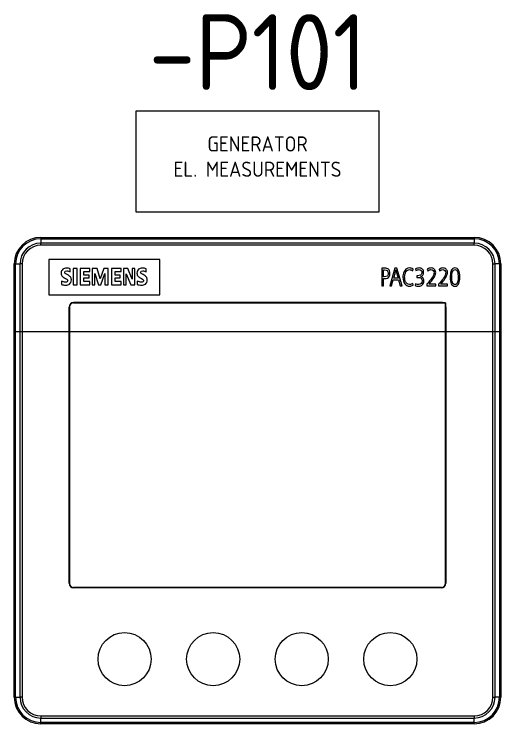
# Model space of a CAD drawing. Header units: millimetres. Extents: x 42168 to 50458, y 36014 to 39431.
# Drawn here: x 43283.5 to 43379.6, y 38131.5 to 38271.8 of the extents above; entities that cross this region are included whole.
import ezdxf

# ---------------------------------------------------------------- set-up
doc = ezdxf.new("R2010")
doc.units = ezdxf.units.MM
doc.layers.add('000-PI-Oprema', color=30, linetype='Continuous', lineweight=5)
doc.layers.add('000-PI_TEXT', color=7, linetype='Continuous')
doc.styles.add('PI0', font='isocpeur.ttf', dxfattribs={"width": 0.9})

# ---------------------------------------------------------------- blocks, each defined once
blk = doc.blocks.new('7KM3220-1BA01-1EA0 PAC3220')
at = {"layer": '000-PI-Oprema'}
for p, q in [((43388.04, 38073.42), (43473.64, 38073.42)), ((43388.04, 38073.42), (43388.04, 38073.16)), ((43388.04, 38073.16), (43473.64, 38073.16)), ((43388.04, 38073.16), (43388.04, 38072.28)), ((43473.64, 38073.42), (43473.64, 38073.16)), ((43473.64, 38073.16), (43473.64, 38072.28)), ((43473.64, 38072.28), (43388.04, 38072.28)), ((43388.04, 38071.87), (43388.04, 38072.28)), ((43473.64, 38071.87), (43388.04, 38071.87)), ((43473.64, 38071.87), (43473.64, 38072.28)), ((43389.59, 38069.04), (43389.59, 38062.04)), ((43411.56, 38069.04), (43389.59, 38069.04)), ((43411.56, 38062.04), (43411.56, 38069.04)), ((43382.77, 38068.16), (43383.04, 38068.16)), ((43382.77, 37982.53), (43382.77, 38068.16)), ((43383.04, 38068.16), (43383.91, 38068.16)), ((43383.04, 37982.53), (43383.04, 38068.16)), ((43384.33, 38068.16), (43383.91, 38068.16)), ((43383.91, 38068.16), (43383.91, 37982.53)), ((43384.33, 38068.16), (43384.33, 37982.53)), ((43477.35, 38068.16), (43477.76, 38068.16)), ((43477.35, 37982.53), (43477.35, 38068.16)), ((43478.64, 38068.16), (43477.76, 38068.16)), ((43477.76, 37982.53), (43477.76, 38068.16)), ((43478.9, 38068.16), (43478.64, 38068.16)), ((43478.64, 38068.16), (43478.64, 37982.53)), ((43478.9, 38068.16), (43478.9, 37982.53)), ((43393.86, 38066.6), (43393.86, 38067.23)), ((43395.2, 38067.29), (43394.45, 38067.29)), ((43394.45, 38067.29), (43394.45, 38064.04)), ((43395.2, 38064.04), (43395.2, 38067.29)), ((43395.83, 38067.29), (43395.83, 38064.04)), ((43397.71, 38067.29), (43395.83, 38067.29)), ((43396.55, 38066.7), (43397.71, 38066.7)), ((43396.55, 38065.97), (43396.55, 38066.7)), ((43397.71, 38066.7), (43397.71, 38067.29)), ((43398.19, 38067.29), (43398.19, 38064.04)), ((43399.14, 38067.29), (43398.19, 38067.29)), ((43398.71, 38064.04), (43398.71, 38066.26)), ((43398.71, 38066.26), (43399.44, 38064.01)), ((43399.78, 38065.26), (43399.14, 38067.29)), ((43400.46, 38067.29), (43399.78, 38065.26)), ((43399.9, 38064.01), (43400.65, 38066.26)), ((43401.36, 38067.29), (43400.46, 38067.29)), ((43400.65, 38066.26), (43400.65, 38064.04)), ((43401.36, 38064.04), (43401.36, 38067.29)), ((43401.99, 38067.29), (43401.99, 38064.04)), ((43403.88, 38067.29), (43401.99, 38067.29)), ((43402.72, 38065.97), (43402.72, 38066.7)), ((43402.72, 38066.7), (43403.88, 38066.7)), ((43403.88, 38066.7), (43403.88, 38067.29)), ((43405.2, 38067.29), (43404.35, 38067.29)), ((43404.35, 38067.29), (43404.35, 38064.04)), ((43404.87, 38064.04), (43404.87, 38066.19)), ((43404.87, 38066.19), (43405.79, 38064.04)), ((43406.09, 38065.18), (43405.2, 38067.29)), ((43406.09, 38067.29), (43406.09, 38065.18)), ((43406.61, 38067.29), (43406.09, 38067.29)), ((43406.61, 38064.04), (43406.61, 38067.29)), ((43408.85, 38066.6), (43408.85, 38067.23)), ((43455.42, 38067.32), (43455.42, 38063.82)), ((43455.74, 38065.63), (43455.74, 38066.99)), ((43457.98, 38067.32), (43456.99, 38063.82)), ((43458.39, 38067.32), (43457.98, 38067.32)), ((43458.36, 38066.3), (43458.6, 38065.38)), ((43459.39, 38063.82), (43458.39, 38067.32)), ((43461.5, 38066.83), (43461.6, 38067.15)), ((43462.06, 38067.2), (43462.12, 38066.88)), ((43464.38, 38067.13), (43464.46, 38066.79)), ((43466.7, 38067.13), (43466.78, 38066.79)), ((43392.1, 38064.75), (43392.1, 38064.1)), ((43397.56, 38065.97), (43396.55, 38065.97)), ((43396.55, 38064.67), (43396.55, 38065.43)), ((43396.55, 38065.43), (43397.56, 38065.43)), ((43397.74, 38064.67), (43396.55, 38064.67)), ((43397.56, 38065.43), (43397.56, 38065.97)), ((43397.74, 38064.04), (43397.74, 38064.67)), ((43403.73, 38065.97), (43402.72, 38065.97)), ((43402.72, 38064.67), (43402.72, 38065.43)), ((43402.72, 38065.43), (43403.73, 38065.43)), ((43403.9, 38064.67), (43402.72, 38064.67)), ((43403.73, 38065.43), (43403.73, 38065.97)), ((43403.9, 38064.04), (43403.9, 38064.67)), ((43407.09, 38064.75), (43407.09, 38064.1)), ((43455.87, 38065.63), (43455.74, 38065.63)), ((43455.74, 38063.82), (43455.74, 38065.3)), ((43457.32, 38063.82), (43457.66, 38065.05)), ((43457.66, 38065.05), (43458.7, 38065.05)), ((43458.6, 38065.38), (43457.76, 38065.38)), ((43458.7, 38065.05), (43459.04, 38063.82)), ((43462.33, 38065.83), (43462.33, 38065.5)), ((43394.45, 38064.04), (43395.2, 38064.04)), ((43395.83, 38064.04), (43397.74, 38064.04)), ((43398.19, 38064.04), (43398.71, 38064.04)), ((43399.44, 38064.01), (43399.9, 38064.01)), ((43400.65, 38064.04), (43401.36, 38064.04)), ((43401.99, 38064.04), (43403.9, 38064.04)), ((43404.35, 38064.04), (43404.87, 38064.04)), ((43405.79, 38064.04), (43406.61, 38064.04)), ((43455.42, 38063.82), (43455.74, 38063.82)), ((43456.99, 38063.82), (43457.32, 38063.82)), ((43459.04, 38063.82), (43459.39, 38063.82)), ((43461.62, 38063.97), (43461.54, 38064.29)), ((43462.04, 38064.26), (43461.96, 38063.93)), ((43464.3, 38064.17), (43464.3, 38063.82)), ((43464.3, 38063.82), (43466.06, 38063.82)), ((43466.06, 38064.15), (43464.69, 38064.15)), ((43466.06, 38063.82), (43466.06, 38064.15)), ((43466.62, 38064.17), (43466.62, 38063.82)), ((43466.62, 38063.82), (43468.38, 38063.82)), ((43468.38, 38064.15), (43467.01, 38064.15)), ((43468.38, 38063.82), (43468.38, 38064.15)), ((43389.59, 38062.04), (43411.56, 38062.04)), ((43467.37, 38060.52), (43394.5, 38060.52)), ((43394.51, 38060.51), (43394.51, 38060.52)), ((43394.51, 38060.51), (43467.96, 38060.51)), ((43394.53, 38060.55), (43467.13, 38060.55)), ((43467.96, 38060.51), (43467.37, 38060.51)), ((43467.96, 38060), (43467.96, 38060.51)), ((43467.96, 38060.51), (43467.96, 38060.51)), ((43467.96, 38060.51), (43467.96, 38004.99)), ((43393.63, 38005.05), (43393.63, 38059.65)), ((43393.7, 38059.72), (43393.71, 38059.71)), ((43393.7, 38059.72), (43393.7, 38004.98)), ((43393.71, 38004.98), (43393.71, 38059.71)), ((43467.96, 38004.98), (43467.96, 38060)), ((43468.03, 38059.65), (43468.03, 38005.05)), ((43393.71, 38004.98), (43393.7, 38004.98)), ((43467.96, 38004.98), (43467.96, 38004.98)), ((43394.51, 38004.18), (43394.51, 38004.19)), ((43467.16, 38004.19), (43394.51, 38004.19)), ((43394.51, 38004.18), (43467.16, 38004.18)), ((43467.13, 38004.15), (43394.53, 38004.15)), ((43467.16, 38004.19), (43467.16, 38004.18)), ((43382.77, 37982.53), (43383.04, 37982.53)), ((43383.04, 37982.53), (43383.91, 37982.53)), ((43384.33, 37982.53), (43383.91, 37982.53)), ((43477.35, 37982.53), (43477.76, 37982.53)), ((43478.64, 37982.53), (43477.76, 37982.53)), ((43478.9, 37982.53), (43478.64, 37982.53)), ((43388.04, 37978.82), (43388.04, 37978.4)), ((43388.04, 37978.82), (43473.64, 37978.82)), ((43388.04, 37977.53), (43388.04, 37978.4)), ((43388.04, 37978.4), (43473.64, 37978.4)), ((43473.64, 37978.82), (43473.64, 37978.4)), ((43473.64, 37977.53), (43473.64, 37978.4)), ((43388.04, 37977.26), (43388.04, 37977.53)), ((43473.64, 37977.53), (43388.04, 37977.53)), ((43473.64, 37977.26), (43388.04, 37977.26)), ((43473.64, 37977.26), (43473.64, 37977.53))]:
    blk.add_line(p, q, dxfattribs=at)
for centre in [(43404.58, 37990.05), (43422.08, 37990.05), (43439.58, 37990.05), (43457.08, 37990.05)]:
    blk.add_circle(centre, 5.25, dxfattribs=at)
for centre, radius, start, end in [((43388.04, 38068.16), 5.27, 90, 180), ((43388.04, 38068.16), 5, 90, 180), ((43473.64, 38068.16), 5.27, 0, 90), ((43473.64, 38068.16), 5, 0, 90), ((43388.04, 38068.16), 4.12, 90, 180), ((43388.04, 38068.16), 3.71, 90, 180), ((43473.64, 38068.16), 4.12, 0, 90), ((43473.64, 38068.16), 3.71, 0, 90), ((43394.53, 38059.65), 0.9, 90, 180), ((43467.13, 38059.65), 0.9, 74.5292, 90), ((43467.13, 38059.65), 0.9, 0, 23.1741), ((43394.53, 38005.05), 0.9, 180, 270), ((43467.13, 38005.05), 0.9, 270, 0), ((43388.04, 37982.53), 5.27, 180, 270), ((43388.04, 37982.53), 5, 180, 270), ((43388.04, 37982.53), 4.12, 180, 270), ((43388.04, 37982.53), 3.71, 180, 270), ((43473.64, 37982.53), 5.27, 270, 0), ((43473.64, 37982.53), 5, 270, 0), ((43473.64, 37982.53), 4.12, 270, 0), ((43473.64, 37982.53), 3.71, 270, 0)]:
    blk.add_arc(centre, radius, start, end, dxfattribs=at)
for centre, major_axis, start_param, end_param in [((43394.5, 38059.72), (-0.566, 0.566), 5.497939, 7.068431), ((43394.51, 38059.71), (-0.566, 0.566), 5.49968, 7.068444), ((43394.5, 38004.98), (-0.566, -0.566), 5.497939, 7.070176), ((43394.51, 38004.99), (-0.566, -0.566), 5.499681, 7.068443), ((43467.16, 38004.99), (0.566, -0.566), 5.499681, 7.068443), ((43467.16, 38004.98), (0.566, -0.566), 5.497939, 7.070176)]:
    blk.add_ellipse(centre, major_axis=major_axis, ratio=0.999695, start_param=start_param, end_param=end_param, dxfattribs=at)
for points, knots in [([(43393.86, 38067.23), (43393.63, 38067.31), (43393.38, 38067.35), (43392.8, 38067.35), (43392.55, 38067.27), (43392.15, 38066.94), (43392.05, 38066.68), (43392.05, 38066.08), (43392.13, 38065.86), (43392.38, 38065.59), (43392.6, 38065.45), (43393.11, 38065.19), (43393.22, 38065.12), (43393.27, 38065.06)], [0, 0, 0, 0, 0.170528, 0.170528, 0.384031, 0.384031, 0.622395, 0.622395, 0.814189, 0.814189, 0.931637, 0.931637, 1, 1, 1, 1]), ([(43392.1, 38064.1), (43392.36, 38064.02), (43392.63, 38063.98), (43393.25, 38063.98), (43393.5, 38064.05), (43393.94, 38064.37), (43394.07, 38064.65), (43394.07, 38065.27), (43394.01, 38065.47), (43393.79, 38065.75), (43393.57, 38065.9), (43393.03, 38066.19), (43392.9, 38066.27), (43392.79, 38066.36), (43392.76, 38066.42), (43392.76, 38066.69), (43392.9, 38066.79), (43393.37, 38066.79), (43393.6, 38066.72), (43393.86, 38066.6)], [0, 0, 0, 0, 0.109176, 0.109176, 0.226673, 0.226673, 0.378075, 0.378075, 0.477269, 0.477269, 0.563849, 0.563849, 0.621034, 0.621034, 0.690812, 0.690812, 0.868002, 0.868002, 1, 1, 1, 1]), ([(43408.85, 38067.23), (43408.61, 38067.31), (43408.36, 38067.35), (43407.79, 38067.35), (43407.53, 38067.27), (43407.14, 38066.94), (43407.03, 38066.68), (43407.03, 38066.08), (43407.11, 38065.86), (43407.37, 38065.59), (43407.58, 38065.46), (43408.09, 38065.19), (43408.21, 38065.12), (43408.26, 38065.06)], [0, 0, 0, 0, 0.172102, 0.172102, 0.387113, 0.387113, 0.626134, 0.626134, 0.818457, 0.818457, 0.934139, 0.934139, 1, 1, 1, 1]), ([(43407.09, 38064.1), (43407.34, 38064.02), (43407.62, 38063.98), (43408.23, 38063.98), (43408.49, 38064.05), (43408.93, 38064.37), (43409.05, 38064.65), (43409.05, 38065.27), (43408.99, 38065.47), (43408.77, 38065.75), (43408.55, 38065.9), (43408.01, 38066.19), (43407.88, 38066.27), (43407.77, 38066.36), (43407.74, 38066.42), (43407.74, 38066.69), (43407.88, 38066.79), (43408.36, 38066.79), (43408.59, 38066.72), (43408.85, 38066.6)], [0, 0, 0, 0, 0.111908, 0.111908, 0.232344, 0.232344, 0.386262, 0.386262, 0.487105, 0.487105, 0.575124, 0.575124, 0.633259, 0.633259, 0.701084, 0.701084, 0.871402, 0.871402, 1, 1, 1, 1]), ([(43456.85, 38065.68), (43456.96, 38065.84), (43457.01, 38066.05), (43457.01, 38066.68), (43456.9, 38066.96), (43456.54, 38067.26), (43456.29, 38067.32), (43455.78, 38067.32), (43455.6, 38067.32), (43455.42, 38067.32)], [0, 0, 0, 0, 0.239034, 0.239034, 0.603781, 0.603781, 0.861938, 0.861938, 1, 1, 1, 1]), ([(43455.74, 38066.99), (43455.8, 38066.99), (43455.86, 38066.99), (43456.18, 38066.99), (43456.37, 38066.94), (43456.47, 38066.85)], [0, 0, 0, 0, 0.190184, 0.190184, 1, 1, 1, 1]), ([(43456.47, 38066.85), (43456.53, 38066.8), (43456.58, 38066.72), (43456.65, 38066.53), (43456.67, 38066.42), (43456.67, 38066.02), (43456.59, 38065.83), (43456.33, 38065.67), (43456.14, 38065.63), (43455.87, 38065.63)], [0, 0, 0, 0, 0.164269, 0.164269, 0.329919, 0.329919, 0.72075, 0.72075, 1, 1, 1, 1]), ([(43457.76, 38065.38), (43457.84, 38065.69), (43457.93, 38065.99), (43458.08, 38066.55), (43458.14, 38066.78), (43458.18, 38066.98)], [0, 0, 0, 0, 0.548869, 0.548869, 1, 1, 1, 1]), ([(43461.6, 38067.15), (43461.35, 38067.3), (43461.1, 38067.37), (43460.65, 38067.37), (43460.46, 38067.32), (43460.06, 38067.09), (43459.88, 38066.86), (43459.63, 38066.25), (43459.57, 38065.92), (43459.57, 38065), (43459.69, 38064.57), (43460.18, 38063.93), (43460.49, 38063.77), (43461.1, 38063.77), (43461.35, 38063.84), (43461.62, 38063.97)], [0, 0, 0, 0, 0.124789, 0.124789, 0.231372, 0.231372, 0.380026, 0.380026, 0.514642, 0.514642, 0.708902, 0.708902, 0.889968, 0.889968, 1, 1, 1, 1]), ([(43461.54, 38064.29), (43461.31, 38064.17), (43461.09, 38064.11), (43460.68, 38064.11), (43460.51, 38064.16), (43460.23, 38064.39), (43460.11, 38064.55), (43459.95, 38065), (43459.91, 38065.26), (43459.91, 38065.95), (43459.99, 38066.31), (43460.32, 38066.89), (43460.55, 38067.04), (43461.06, 38067.04), (43461.27, 38066.97), (43461.5, 38066.83)], [0, 0, 0, 0, 0.136526, 0.136526, 0.257422, 0.257422, 0.378319, 0.378319, 0.507094, 0.507094, 0.69498, 0.69498, 0.881306, 0.881306, 1, 1, 1, 1]), ([(43463.03, 38065.67), (43463.23, 38065.72), (43463.39, 38065.82), (43463.6, 38066.12), (43463.66, 38066.31), (43463.66, 38066.78), (43463.59, 38066.98), (43463.28, 38067.29), (43463.06, 38067.37), (43462.55, 38067.37), (43462.3, 38067.32), (43462.06, 38067.2)], [0, 0, 0, 0, 0.189028, 0.189028, 0.37761, 0.37761, 0.581585, 0.581585, 0.804541, 0.804541, 1, 1, 1, 1]), ([(43462.12, 38066.88), (43462.35, 38066.99), (43462.56, 38067.05), (43462.94, 38067.05), (43463.08, 38067), (43463.18, 38066.9)], [0, 0, 0, 0, 0.516899, 0.516899, 1, 1, 1, 1]), ([(43463.18, 38066.9), (43463.28, 38066.8), (43463.33, 38066.66), (43463.33, 38066.27), (43463.24, 38066.1), (43462.91, 38065.87), (43462.73, 38065.82), (43462.44, 38065.82), (43462.39, 38065.83), (43462.33, 38065.83)], [0, 0, 0, 0, 0.275014, 0.275014, 0.646282, 0.646282, 0.929984, 0.929984, 1, 1, 1, 1]), ([(43464.46, 38066.79), (43464.68, 38066.96), (43464.9, 38067.05), (43465.29, 38067.05), (43465.44, 38066.99), (43465.66, 38066.76), (43465.71, 38066.62), (43465.71, 38066.28), (43465.67, 38066.11), (43465.52, 38065.76), (43465.4, 38065.55), (43465.03, 38065.03), (43464.72, 38064.65), (43464.3, 38064.17)], [0, 0, 0, 0, 0.204667, 0.204667, 0.381425, 0.381425, 0.54064, 0.54064, 0.686447, 0.686447, 0.832036, 0.832036, 1, 1, 1, 1]), ([(43464.69, 38064.15), (43464.92, 38064.42), (43465.15, 38064.7), (43465.62, 38065.31), (43465.79, 38065.59), (43465.99, 38066.03), (43466.04, 38066.25), (43466.04, 38066.77), (43465.94, 38067), (43465.6, 38067.3), (43465.4, 38067.37), (43464.89, 38067.37), (43464.64, 38067.29), (43464.38, 38067.13)], [0, 0, 0, 0, 0.136236, 0.136236, 0.284501, 0.284501, 0.432766, 0.432766, 0.637721, 0.637721, 0.816735, 0.816735, 1, 1, 1, 1]), ([(43466.78, 38066.79), (43467, 38066.96), (43467.22, 38067.05), (43467.61, 38067.05), (43467.76, 38066.99), (43467.98, 38066.76), (43468.03, 38066.62), (43468.03, 38066.28), (43468, 38066.11), (43467.84, 38065.76), (43467.72, 38065.55), (43467.36, 38065.03), (43467.05, 38064.65), (43466.62, 38064.17)], [0, 0, 0, 0, 0.204667, 0.204667, 0.381425, 0.381425, 0.54064, 0.54064, 0.686447, 0.686447, 0.832036, 0.832036, 1, 1, 1, 1]), ([(43467.01, 38064.15), (43467.25, 38064.42), (43467.48, 38064.7), (43467.94, 38065.31), (43468.11, 38065.59), (43468.31, 38066.03), (43468.36, 38066.25), (43468.36, 38066.77), (43468.27, 38067), (43467.92, 38067.3), (43467.72, 38067.37), (43467.21, 38067.37), (43466.96, 38067.29), (43466.7, 38067.13)], [0, 0, 0, 0, 0.136236, 0.136236, 0.284501, 0.284501, 0.432766, 0.432766, 0.637721, 0.637721, 0.816735, 0.816735, 1, 1, 1, 1]), ([(43470.57, 38066.93), (43470.41, 38067.22), (43470.17, 38067.37), (43469.21, 38067.37), (43468.89, 38066.78), (43468.89, 38064.97), (43468.97, 38064.52), (43469.12, 38064.22)], [0, 0, 0, 0, 0.249903, 0.249903, 0.744574, 0.744574, 1, 1, 1, 1]), ([(43469.12, 38064.22), (43469.28, 38063.92), (43469.52, 38063.77), (43470.21, 38063.77), (43470.47, 38063.96), (43470.75, 38064.62), (43470.81, 38065.03), (43470.81, 38066.18), (43470.73, 38066.63), (43470.57, 38066.93)], [0, 0, 0, 0, 0.254748, 0.254748, 0.537929, 0.537929, 0.754361, 0.754361, 1, 1, 1, 1]), ([(43470.37, 38064.57), (43470.26, 38064.26), (43470.09, 38064.11), (43469.62, 38064.11), (43469.46, 38064.24), (43469.26, 38064.72), (43469.21, 38065.08), (43469.21, 38066.02), (43469.25, 38066.35), (43469.32, 38066.57)], [0, 0, 0, 0, 0.297257, 0.297257, 0.569444, 0.569444, 0.799811, 0.799811, 1, 1, 1, 1]), ([(43469.32, 38066.57), (43469.43, 38066.88), (43469.6, 38067.04), (43470.07, 38067.04), (43470.24, 38066.9), (43470.43, 38066.42), (43470.48, 38066.06), (43470.48, 38065.12), (43470.44, 38064.79), (43470.37, 38064.57)], [0, 0, 0, 0, 0.296777, 0.296777, 0.566897, 0.566897, 0.793882, 0.793882, 1, 1, 1, 1]), ([(43393.27, 38065.06), (43393.32, 38065.01), (43393.34, 38064.95), (43393.34, 38064.67), (43393.19, 38064.57), (43392.67, 38064.57), (43392.4, 38064.63), (43392.1, 38064.75)], [0, 0, 0, 0, 0.172535, 0.172535, 0.649544, 0.649544, 1, 1, 1, 1]), ([(43408.26, 38065.06), (43408.3, 38065.01), (43408.32, 38064.95), (43408.32, 38064.67), (43408.17, 38064.57), (43407.65, 38064.57), (43407.39, 38064.63), (43407.09, 38064.75)], [0, 0, 0, 0, 0.172909, 0.172909, 0.650953, 0.650953, 1, 1, 1, 1]), ([(43455.74, 38065.3), (43455.8, 38065.3), (43455.86, 38065.3), (43456.17, 38065.3), (43456.36, 38065.33), (43456.65, 38065.44), (43456.77, 38065.54), (43456.85, 38065.68)], [0, 0, 0, 0, 0.107931, 0.107931, 0.552985, 0.552985, 1, 1, 1, 1]), ([(43461.96, 38063.93), (43462.22, 38063.82), (43462.46, 38063.77), (43462.99, 38063.77), (43463.22, 38063.85), (43463.59, 38064.22), (43463.69, 38064.48), (43463.69, 38065.09), (43463.62, 38065.31), (43463.36, 38065.58), (43463.22, 38065.65), (43463.03, 38065.67)], [0, 0, 0, 0, 0.184218, 0.184218, 0.399421, 0.399421, 0.64363, 0.64363, 0.850692, 0.850692, 1, 1, 1, 1]), ([(43462.33, 38065.5), (43462.38, 38065.51), (43462.43, 38065.51), (43462.77, 38065.51), (43462.99, 38065.45), (43463.29, 38065.22), (43463.37, 38065.05), (43463.37, 38064.61), (43463.31, 38064.44), (43463.08, 38064.16), (43462.91, 38064.09), (43462.49, 38064.09), (43462.27, 38064.15), (43462.04, 38064.26)], [0, 0, 0, 0, 0.037716, 0.037716, 0.23818, 0.23818, 0.437432, 0.437432, 0.624282, 0.624282, 0.82115, 0.82115, 1, 1, 1, 1])]:
    blk.add_open_spline(points, degree=3, knots=knots, dxfattribs=at)
blk.add_open_spline([(43458.18, 38066.98), (43458.24, 38066.76), (43458.29, 38066.53), (43458.36, 38066.3)], degree=3, dxfattribs=at)

msp = doc.modelspace()

# ---------------------------------------------------------------- linework, layer by layer
at = {"layer": '000-PI-Oprema', "ltscale": 0.25}
msp.add_line((43283.467, 38209.077), (43379.599, 38209.077), dxfattribs=at)
at = {"layer": '000-PI-Oprema'}
msp.add_lwpolyline([(43307.533, 38252.669), (43355.533, 38252.669), (43355.533, 38232.669), (43307.533, 38232.669)], close=True, dxfattribs=at)

# ---------------------------------------------------------------- block references
msp.add_blockref('7KM3220-1BA01-1EA0 PAC3220', (-99.306, 154.244), dxfattribs=at)

# ---------------------------------------------------------------- texts
at = {"insert": (43331.603, 38264.286), "char_height": 15, "width": 16.78721, "attachment_point": 5, "style": 'PI0'}
msp.add_mtext('-P101', dxfattribs=at)
at = {"layer": '000-PI_TEXT', "linetype": 'Continuous', "insert": (43331.533, 38243.635), "char_height": 3, "width": 58.2158, "attachment_point": 5, "style": 'PI0'}
msp.add_mtext('GENERATOR\\PEL. MEASUREMENTS', dxfattribs=at)

doc.saveas('drawing.dxf')
